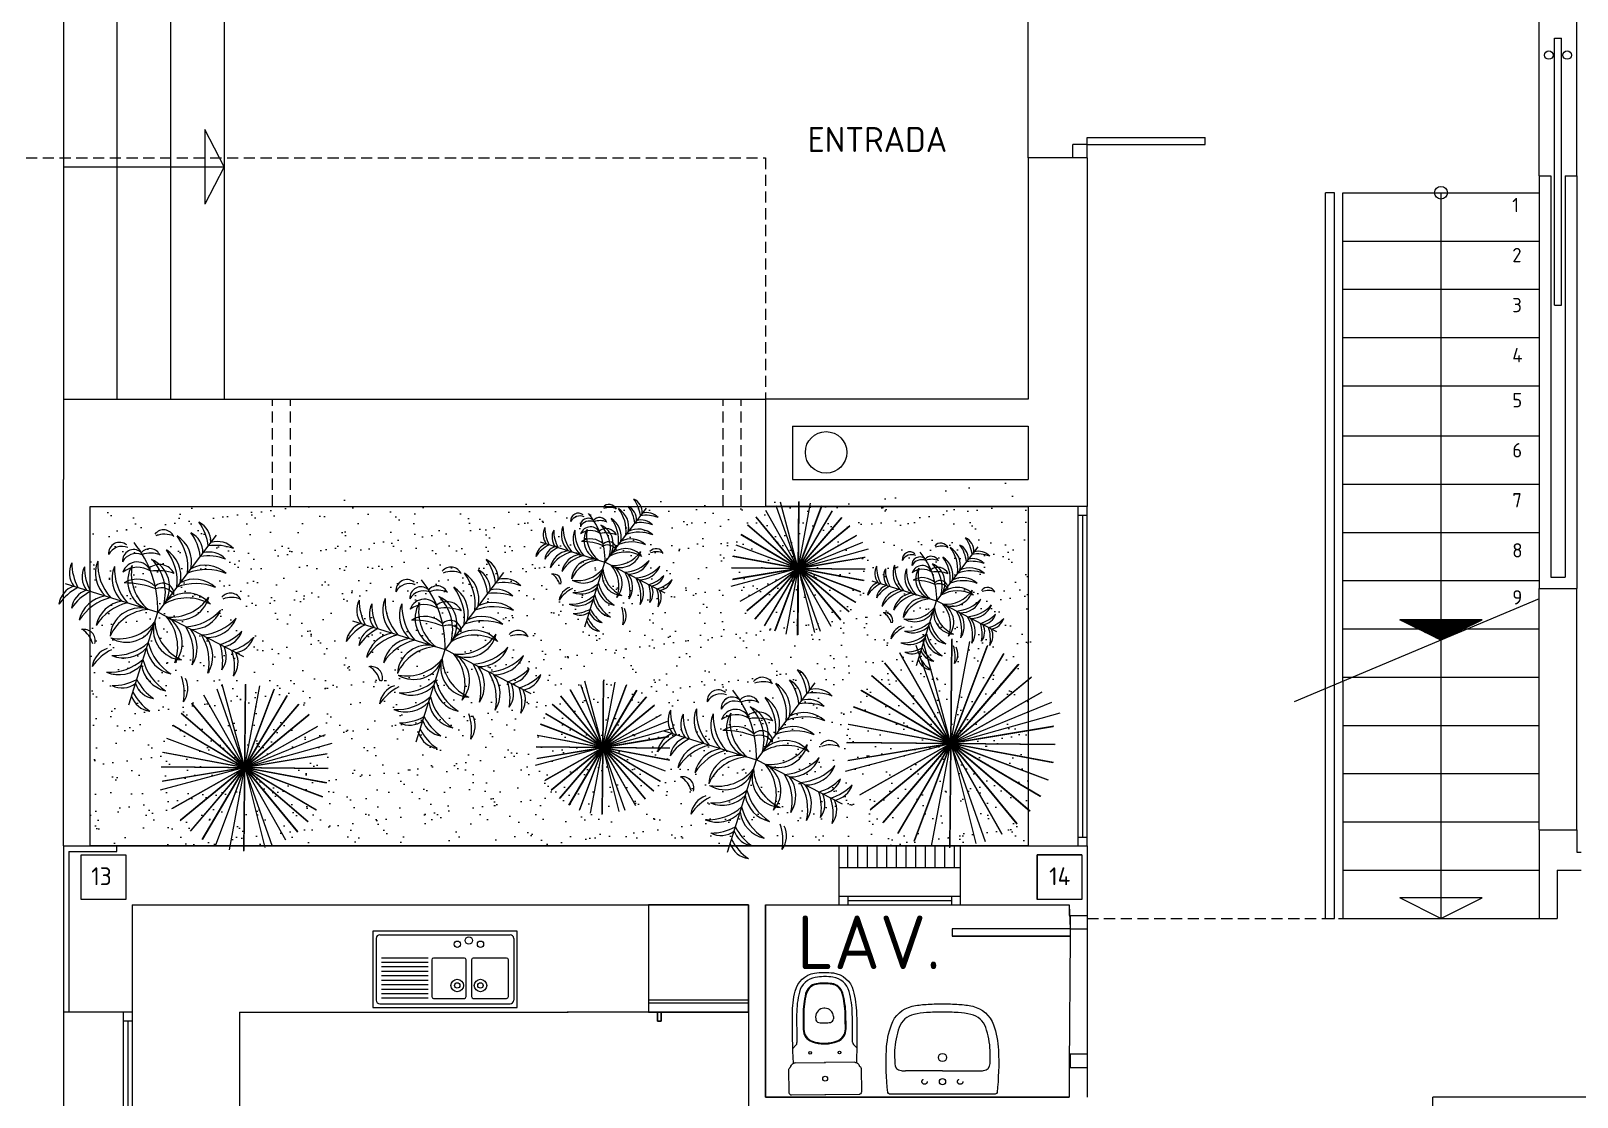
# Model space of a CAD drawing. Extents: x 37594 to 44658, y -15488 to -11373.
# Drawn here: x 42084 to 42949, y -12521 to -11925 of the extents above; entities that cross this region are included whole.
import ezdxf

# ---------------------------------------------------------------- set-up
doc = ezdxf.new("R2010")
doc.units = 0
doc.header["$LTSCALE"] = 25
doc.header["$MEASUREMENT"] = 0
doc.linetypes.add('RAYITAS', pattern=[0.375, 0.25, -0.125])
doc.layers.get('0').update_dxf_attribs({"linetype": 'CONTINUOUS'})
for name, color, linetype in [('CARASFIJAS', 3, 'CONTINUOUS'), ('CARPINTERIA', 5, 'CONTINUOUS'), ('JARDINES', 4, 'CONTINUOUS'), ('MUROS', 1, 'CONTINUOUS'), ('PAVIMENTOS', 4, 'CONTINUOUS'), ('PILARES', 2, 'CONTINUOUS'), ('PLANTA', 7, 'CONTINUOUS'), ('TEXTO', 10, 'CONTINUOUS'), ('TEXTOS', 10, 'CONTINUOUS'), ('TEXTOSPIL', 7, 'CONTINUOUS')]:
    doc.layers.add(name, color=color, linetype=linetype)
doc.styles.add('DIN', font='DIN')
doc.styles.add('FUTURA', font='din.shx', dxfattribs={"height": 30})

# ---------------------------------------------------------------- blocks, each defined once
blk = doc.blocks.new('ARB0051')
for p, q in [((-156.2, 314.5), (155.2, -312.4)), ((156.2, -314.5), (-155.2, 312.4)), ((-140.5, -321.9), (139.6, 319.7)), ((140.5, 321.9), (-139.6, -319.7)), ((99.2, -336.9), (-98.6, 334.6)), ((-82.5, -341.4), (81.9, 339.1)), ((0, 0), (-75.6, 353)), ((-22, -350.5), (21.8, 348.2)), ((22, 350.5), (-21.8, -348.2)), ((-208.5, 282.6), (207.1, -280.7)), ((208.5, -282.6), (-207.1, 280.7)), ((-194.3, -292.6), (193, 290.6)), ((194.3, 292.6), (-193, -290.6)), ((282.6, 208.5), (-280.7, -207.1)), ((-254.4, 242.1), (252.7, -240.5)), ((254.4, -242.1), (-252.7, 240.5)), ((-242.1, -254.4), (240.5, 252.7)), ((242.1, 254.4), (-240.5, -252.7)), ((314.5, 156.2), (-312.4, -155.2)), ((-292.6, 194.3), (290.6, -193)), ((292.6, -194.3), (-290.6, 193)), ((-282.6, -208.5), (280.7, 207.1)), ((-321.9, 140.5), (319.7, -139.6)), ((321.9, -140.5), (-319.7, 139.6)), ((-314.5, -156.2), (312.4, 155.2)), ((0, 0), (346.6, 120.2)), ((-341.4, 82.5), (339.1, -81.9)), ((341.4, -82.5), (-339.1, 81.9)), ((0, 0), (373.2, 83.2)), ((0, 0), (-360, -75.5)), ((-350.5, 22), (348.2, -21.8)), ((-349, -39.2), (346.7, 39)), ((350.5, -22), (-348.2, 21.8)), ((349, 39.2), (-346.7, -39)), ((0, 0), (66.6, -340.1))]:
    blk.add_line(p, q)
blk = doc.blocks.new('DPL0003P')
for p in [(0.2876, 0.3284), (-0.3991, 0.1487), (-0.1434, -0.4082), (0.3812, -0.2207)]:
    blk.add_line(p, (0.0072, -0.0019))
for centre, radius, start, end in [((0.0507, 0.3156), 0.0498, 19.40613, 138.41165), ((0.0245, 0.2683), 0.2251, 3.74041, 33.04348), ((0.1621, 0.3051), 0.1, 355.9541, 59.28845), ((-0.1493, 0.2705), 0.0494, 46.72187, 182.51738), ((-0.1397, 0.2319), 0.0694, 64.84862, 148.31809), ((-0.0884, 0.2349), 0.0494, 46.72187, 182.51738), ((-0.4592, 0.0378), 0.4681, 355.14134, 36.32263), ((-0.0155, 0.2348), 0.0498, 19.40613, 138.41165), ((0.0506, 0.2374), 0.1084, 64.28215, 107.87477), ((0.0325, 0.2214), 0.1385, 344.91303, 55.05784), ((-0.0791, 0.2028), 0.2322, 351.03532, 34.70069), ((0.1238, 0.26), 0.1, 355.9541, 59.28845), ((-0.0138, 0.2232), 0.2251, 3.74041, 33.04348), ((0.271, 0.059), 0.2251, 66.28477, 95.58784), ((0.285, 0.2007), 0.1, 40.0398, 103.37416), ((-0.2782, 0.1898), 0.1, 150.0398, 213.37416), ((-0.1402, 0.2252), 0.2251, 176.28477, 205.58784), ((-0.2227, 0.1693), 0.1, 150.0398, 213.37416), ((-0.0848, 0.2047), 0.2251, 176.28477, 205.58784), ((-0.1242, 0.1804), 0.1385, 154.27041, 224.41522), ((-0.0178, 0.2188), 0.2322, 174.62756, 218.29293), ((-0.0503, 0.153), 0.1385, 154.27041, 224.41522), ((0.0561, 0.1914), 0.2322, 174.62756, 218.29293), ((-0.0771, 0.1619), 0.0664, 18.53854, 158.64039), ((-0.0787, 0.1963), 0.0694, 64.84862, 148.31809), ((0.0157, 0.1376), 0.135, 146.02955, 246.23819), ((0.1023, 0.1653), 0.2043, 166.47634, 227.99766), ((-0.0156, 0.1566), 0.1084, 64.28215, 107.87477), ((0.022, 0.1363), 0.0753, 24.65066, 124.06751), ((-0.0685, 0.1156), 0.135, 323.09006, 63.2987), ((-0.1576, 0.0973), 0.2043, 341.33059, 42.85191), ((-0.1301, 0.1427), 0.2322, 351.03532, 34.70069), ((-0.0186, 0.1613), 0.1385, 344.91303, 55.05784), ((0.2327, 0.0139), 0.2251, 66.28477, 95.58784), ((0.2467, 0.1556), 0.1, 40.0398, 103.37416), ((-0.0788, 0.0961), 0.1083, 53.41776, 123.76117), ((-0.0817, 0.0391), 0.1122, 41.1118, 119.03135), ((0.0066, -0.0321), 0.2166, 67.23999, 95.55829), ((0.2231, -0.0539), 0.2322, 64.62756, 108.29293), ((0.2234, 0.0592), 0.1385, 44.27041, 114.41522), ((-0.3342, 0.0387), 0.1, 105.9541, 169.28845), ((-0.2526, -0.0781), 0.2251, 113.74041, 143.04348), ((-0.2788, 0.0181), 0.1, 105.9541, 169.28845), ((-0.1972, -0.0986), 0.2251, 113.74041, 143.04348), ((-0.2113, -0.0545), 0.1385, 94.91303, 165.05784), ((-0.1556, -0.153), 0.2322, 101.03532, 144.70069), ((-0.1502, -0.2285), 0.366, 65.06487, 87.80316), ((0.0353, 0.0783), 0.0488, 353.88987, 134.79201), ((0.0253, 0.0392), 0.0676, 30.1039, 108.33355), ((0.1354, -0.0576), 0.135, 36.02955, 136.23819), ((0.1721, -0.114), 0.2322, 64.62756, 108.29293), ((0.1724, -0.0008), 0.1385, 44.27041, 114.41522), ((-0.1374, -0.0819), 0.1385, 94.91303, 165.05784), ((-0.0817, -0.1804), 0.2322, 101.03532, 144.70069), ((-0.0773, -0.1132), 0.135, 73.09006, 173.2987), ((-0.0296, -0.1907), 0.2043, 91.33059, 152.85191), ((0.1318, -0.1485), 0.2043, 56.47634, 117.99766), ((0.0763, 0.1777), 0.2043, 261.33059, 322.85191), ((0.1097, 0.0931), 0.135, 243.09006, 343.2987), ((0.3352, 0.0169), 0.0498, 19.40613, 138.41165), ((0.3352, -0.0612), 0.1084, 64.28215, 107.87477), ((-0.3289, -0.1104), 0.0498, 340.9166, 99.92212), ((-0.3971, -0.1487), 0.1084, 11.45348, 55.0461), ((-0.16, 0.0932), 0.2043, 256.47634, 317.99766), ((-0.1323, 0.0066), 0.135, 236.02955, 336.23819), ((0.1186, -0.0864), 0.135, 163.09006, 263.2987), ((0.196, -0.0387), 0.2043, 181.33059, 242.85191), ((-0.1155, -0.15), 0.2043, 336.47634, 37.99766), ((-0.0254, -0.1378), 0.135, 316.02955, 56.23819), ((0.1257, 0.1585), 0.2322, 271.03532, 314.70069), ((0.1635, 0.0518), 0.1385, 264.91303, 335.05784), ((0.1937, 0.1186), 0.2322, 271.03532, 314.70069), ((0.2315, 0.012), 0.1385, 264.91303, 335.05784), ((-0.1861, 0.047), 0.2322, 264.62756, 308.29293), ((0.1857, -0.0908), 0.2322, 191.03532, 234.70069), ((-0.0745, -0.1838), 0.2322, 344.62756, 28.29293), ((0.0369, -0.1644), 0.1385, 324.27041, 34.41522), ((-0.0065, -0.2236), 0.2322, 344.62756, 28.29293), ((0.1049, -0.2042), 0.1385, 324.27041, 34.41522), ((0.2253, 0.0579), 0.2251, 283.74041, 313.04348), ((0.2854, -0.0713), 0.1, 275.9541, 339.28845), ((0.2763, 0.028), 0.2251, 283.74041, 313.04348), ((0.3364, -0.1011), 0.1, 275.9541, 339.28845), ((-0.1997, -0.2477), 0.1, 105.9541, 169.28845), ((-0.1181, -0.3644), 0.2251, 113.74041, 143.04348), ((-0.1477, -0.0594), 0.1385, 244.27041, 314.41522), ((0.0872, -0.1464), 0.1385, 184.91303, 255.05784), ((0.0619, -0.2213), 0.2251, 346.28477, 15.58784), ((0.2039, -0.2104), 0.1, 320.0398, 23.37416), ((0.1129, -0.2511), 0.2251, 346.28477, 15.58784), ((0.2549, -0.2403), 0.1, 320.0398, 23.37416), ((-0.2135, -0.0269), 0.2322, 264.62756, 308.29293), ((-0.1751, -0.1333), 0.1385, 244.27041, 314.41522), ((0.0598, -0.2203), 0.1385, 184.91303, 255.05784), ((0.1583, -0.1647), 0.2322, 191.03532, 234.70069), ((-0.1993, -0.0939), 0.2251, 266.28477, 295.58784), ((-0.164, -0.2318), 0.1, 240.0398, 303.37416), ((-0.0128, -0.2879), 0.1, 195.9541, 259.28845), ((0.1039, -0.2062), 0.2251, 203.74041, 233.04348), ((-0.1179, -0.3552), 0.2251, 346.28477, 15.58784), ((0.0242, -0.3443), 0.1, 320.0398, 23.37416), ((-0.0334, -0.3433), 0.1, 195.9541, 259.28845), ((0.0834, -0.2617), 0.2251, 203.74041, 233.04348)]:
    blk.add_arc(centre, radius, start, end)

msp = doc.modelspace()

# ---------------------------------------------------------------- hatches: boundary and pattern name
at = {"layer": 'JARDINES'}
h = msp.add_hatch(dxfattribs=at)
h.set_pattern_fill('AR-SAND', color=1, scale=10, style=0)
h.set_pattern_definition([(37.5, (9472.418, 2811.002), (-0.6299336, 19.268238), [0, -15.2, 0, -17, 0, -16.25]), (7.5, (9472.418, 2811.002), (17.697767, 28.22146), [0, -8.2, 0, -13.7, 0, -5.25]), (327.5, (9460.118, 2811.002), (31.141419, 0.0565905), [0, -5, 0, -18, 0, -23.5]), (317.5, (9460.118, 2811.002), (30.061266, 8.776756), [0, -2.5, 0, -11.8, 0, -13.5])])
h.paths.add_polyline_path([(42117.3, -12190.68), (42642.3, -12190.68), (42642.3, -12380.68), (42117.3, -12380.68)])
at = {"layer": 'PAVIMENTOS'}
h = msp.add_hatch(dxfattribs=at)
h.set_pattern_fill('AR-SAND', color=256, scale=25, style=0)
h.set_pattern_definition([(37.5, (9472.418, 2811), (-1.574834, 48.170594), [0, -38, 0, -42.5, 0, -40.625]), (7.5, (9472.42, 2811), (44.24442, 70.55365), [0, -20.5, 0, -34.25, 0, -13.125]), (327.5, (9441.668, 2811), (77.853547, 0.141476), [0, -12.5, 0, -45, 0, -58.75]), (317.5, (9441.67, 2811), (75.15317, 21.94189), [0, -6.25, 0, -29.5, 0, -33.75])])
h.paths.add_polyline_path([(42160.3, -12175.68), (42645.3, -12175.68), (42645.3, -12380.68), (42160.3, -12380.68)])
at = {"layer": 'PLANTA'}
h = msp.add_hatch(dxfattribs=at)
h.set_pattern_fill('ANSI31', color=256, angle=1350, style=0)
h.set_pattern_definition([(315, (44504.21313, 5855.37312), (0.08838834765, 0.08838834765), [])])
h.paths.add_polyline_path([(42896.3, -12254.05), (42850.3, -12254.05), (42873.3, -12265.52)])

# ---------------------------------------------------------------- linework, layer by layer
at = {"layer": 'CARASFIJAS'}
for p, q in [((42112.3, -12410.68), (42112.3, -12385.68)), ((42112.3, -12385.68), (42137.3, -12385.68)), ((42672.3, -12385.68), (42647.3, -12385.68)), ((42647.3, -12385.68), (42647.3, -12410.68))]:
    msp.add_line(p, q, dxfattribs=at)
at = {"layer": 'CARPINTERIA'}
for p, q in [((42936.8, -12078.13), (42936.8, -11928.58)), ((42936.8, -11928.58), (42940.8, -11928.58)), ((42940.8, -12078.13), (42940.8, -11928.58)), ((42675.3, -11984.18), (42741.3, -11984.18)), ((42675.3, -11988.18), (42675.3, -11984.18)), ((42741.3, -11988.18), (42741.3, -11984.18)), ((42675.3, -11988.18), (42667.3, -11988.18)), ((42667.3, -11995.68), (42667.3, -11988.18)), ((42675.3, -11988.18), (42741.3, -11988.18)), ((42675.3, -11995.68), (42675.3, -11988.18)), ((42936.8, -12078.13), (42940.8, -12078.13)), ((42670.3, -12380.68), (42670.3, -12190.68)), ((42675.3, -12380.68), (42675.3, -12190.68)), ((42675.3, -12195.68), (42670.3, -12195.68)), ((42672.8, -12375.68), (42672.8, -12195.68)), ((42949.3, -12371.68), (42949.3, -12236.68)), ((42670.3, -12375.68), (42675.3, -12375.68)), ((42536.3, -12408.68), (42604.3, -12408.68)), ((42536.3, -12413.68), (42604.3, -12413.68)), ((42541.3, -12408.68), (42541.3, -12413.68)), ((42541.3, -12411.18), (42599.3, -12411.18)), ((42599.3, -12408.68), (42599.3, -12413.68)), ((42665.8, -12419.55), (42665.8, -12427.05)), ((42675.3, -12419.55), (42675.3, -12427.05)), ((42665.8, -12427.05), (42599.8, -12427.05)), ((42599.8, -12427.05), (42599.8, -12431.05)), ((42665.8, -12431.05), (42599.8, -12431.05)), ((42665.8, -12427.05), (42665.8, -12431.05)), ((42665.8, -12427.05), (42675.3, -12427.05)), ((42135.8, -12473.68), (42135.8, -12730.68)), ((42140.8, -12473.68), (42140.8, -12730.68)), ((42140.8, -12478.68), (42135.8, -12478.68)), ((42138.3, -12478.68), (42138.3, -12725.68)), ((42665.8, -12497.05), (42665.8, -12504.55)), ((42665.8, -12497.05), (42675.3, -12497.05)), ((42675.3, -12497.05), (42675.3, -12504.55))]:
    msp.add_line(p, q, dxfattribs=at)
for centre in [(42933.66, -11938.1), (42943.93, -11938.1)]:
    msp.add_circle(centre, 2.39, dxfattribs=at)
at = {"layer": 'JARDINES'}
msp.add_lwpolyline([(42117.3, -12190.68), (42642.3, -12190.68), (42642.3, -12380.68), (42117.3, -12380.68)], close=True, dxfattribs=at)
at = {"layer": 'MUROS'}
for p, q in [((42675.3, -11995.68), (42642.3, -11995.68)), ((42642.3, -11995.68), (42642.3, -12130.68)), ((42675.3, -11995.68), (42675.3, -12190.68)), ((42928.3, -12005.68), (42934.8, -12005.68)), ((42928.3, -12005.68), (42928.3, -12236.68)), ((42934.8, -12005.68), (42934.8, -12230.18)), ((42942.8, -12005.68), (42949.3, -12005.68)), ((42942.8, -12005.68), (42942.8, -12230.18)), ((42949.3, -12005.68), (42949.3, -12236.68)), ((42642.3, -12130.68), (42495.3, -12130.68)), ((42495.3, -12130.68), (42495.3, -12190.68)), ((42510.3, -12145.68), (42642.3, -12145.68)), ((42510.3, -12145.68), (42510.3, -12175.68)), ((42642.3, -12145.68), (42642.3, -12175.68)), ((42510.3, -12175.68), (42642.3, -12175.68)), ((42675.3, -12190.68), (42495.3, -12190.68)), ((42934.8, -12230.18), (42942.8, -12230.18)), ((42928.3, -12236.68), (42949.3, -12236.68)), ((42928.3, -12371.68), (42949.3, -12371.68)), ((42928.3, -12371.68), (42928.3, -12421.18)), ((42949.3, -12371.68), (42949.3, -12384.18)), ((42102.3, -12380.68), (42102.3, -12473.68)), ((42102.3, -12380.68), (42536.3, -12380.68)), ((42536.3, -12380.68), (42536.3, -12413.68)), ((42604.3, -12380.68), (42604.3, -12413.68)), ((42604.3, -12380.68), (42675.3, -12380.68)), ((42675.3, -12380.68), (42675.3, -12419.55)), ((42949.3, -12384.18), (42951.8, -12384.18)), ((42938.3, -12394.18), (42951.8, -12394.18)), ((42938.3, -12394.18), (42938.3, -12421.18)), ((42140.8, -12413.68), (42140.8, -12473.68)), ((42140.8, -12413.68), (42485.8, -12413.68)), ((42485.8, -12413.68), (42485.8, -12530.68)), ((42495.3, -12413.68), (42536.3, -12413.68)), ((42495.3, -12413.68), (42495.3, -12521.18)), ((42604.3, -12413.68), (42665.3, -12413.68)), ((42665.3, -12413.68), (42665.3, -12419.55)), ((42665.3, -12419.55), (42675.3, -12419.55)), ((42928.3, -12421.18), (42938.3, -12421.18)), ((42140.8, -12473.68), (42102.3, -12473.68)), ((42665.3, -12504.55), (42665.3, -12521.18)), ((42665.3, -12504.55), (42675.3, -12504.55)), ((42675.3, -12504.55), (42675.3, -12521.18)), ((42495.3, -12521.18), (42665.3, -12521.18)), ((42868.82, -12530.68), (42868.82, -12521.18)), ((43044.3, -12521.18), (42868.82, -12521.18))]:
    msp.add_line(p, q, dxfattribs=at)
at = {"layer": 'PAVIMENTOS'}
msp.add_lwpolyline([(42495.3, -12413.68), (42665.3, -12413.68), (42665.8, -12427.05), (42599.8, -12427.05), (42599.8, -12431.05), (42665.8, -12431.05), (42665.3, -12504.55), (42665.3, -12521.18), (42495.3, -12521.18)], close=True, dxfattribs=at)
at = {"layer": 'PILARES'}
for points in [[(42112.3, -12385.68), (42137.3, -12385.68), (42137.3, -12410.68), (42112.3, -12410.68)], [(42647.3, -12385.68), (42672.3, -12385.68), (42672.3, -12410.68), (42647.3, -12410.68)]]:
    msp.add_lwpolyline(points, close=True, dxfattribs=at)
at = {"layer": 'PLANTA'}
for p, q in [((42102.3, -11870.68), (42102.3, -12175.68)), ((42132.3, -11870.68), (42132.3, -12130.68)), ((42162.3, -11870.68), (42162.3, -12130.68)), ((42192.3, -11870.68), (42192.3, -12130.68)), ((42642.3, -11995.68), (42642.3, -11870.68)), ((42928.3, -12005.68), (42928.3, -11867.18)), ((42949.3, -12005.68), (42949.3, -11867.18)), ((42181.53, -11979.84), (42181.53, -12021.51)), ((42192.3, -12000.68), (42181.53, -11979.84)), ((42102.3, -12000.68), (42192.3, -12000.68)), ((42192.3, -12000.68), (42181.53, -12021.51)), ((42808.72, -12421.18), (42808.72, -12015.18)), ((42813.72, -12015.18), (42808.72, -12015.18)), ((42813.72, -12421.18), (42813.72, -12015.18)), ((42818.3, -12288.63), (42818.3, -12015.18)), ((42818.3, -12015.18), (42928.3, -12015.18)), ((42873.3, -12015.18), (42873.3, -12265.52)), ((42818.3, -12042.18), (42928.3, -12042.18)), ((42818.3, -12069.18), (42928.3, -12069.18)), ((42818.3, -12096.18), (42928.3, -12096.18)), ((42102.3, -12130.68), (42495.3, -12130.68)), ((42818.3, -12123.18), (42928.3, -12123.18)), ((42818.3, -12151.18), (42928.3, -12151.18)), ((42102.3, -12380.68), (42102.3, -12175.68)), ((42818.3, -12178.18), (42928.3, -12178.18)), ((42117.3, -12190.68), (42495.3, -12190.68)), ((42117.3, -12380.68), (42117.3, -12190.68)), ((42642.3, -12190.68), (42642.3, -12380.68)), ((42873.3, -12184.83), (42873.3, -12421.18)), ((42818.3, -12205.18), (42928.3, -12205.18)), ((42818.3, -12232.18), (42928.3, -12232.18)), ((42928.3, -12242.41), (42791.1, -12300.06)), ((42928.3, -12371.68), (42928.3, -12236.68)), ((42818.3, -12259.18), (42928.3, -12259.18)), ((42896.3, -12254.05), (42850.3, -12254.05)), ((42873.3, -12265.52), (42850.3, -12254.05)), ((42873.3, -12265.52), (42896.3, -12254.05)), ((42818.3, -12286.18), (42928.3, -12286.18)), ((42818.3, -12288.63), (42818.3, -12421.18)), ((42818.3, -12313.18), (42928.3, -12313.18)), ((42818.3, -12340.18), (42928.3, -12340.18)), ((42818.3, -12367.18), (42928.3, -12367.18)), ((42132.3, -12383.68), (42132.3, -12380.68)), ((42536.3, -12380.68), (42604.3, -12380.68)), ((42541.24, -12380.68), (42541.24, -12392.68)), ((42546.66, -12380.68), (42546.66, -12392.68)), ((42552.08, -12380.68), (42552.08, -12392.68)), ((42557.5, -12380.68), (42557.5, -12392.68)), ((42562.92, -12380.68), (42562.92, -12392.68)), ((42568.35, -12380.68), (42568.35, -12392.68)), ((42573.77, -12380.68), (42573.77, -12392.68)), ((42579.19, -12380.68), (42579.19, -12392.68)), ((42584.61, -12380.68), (42584.61, -12392.68)), ((42590.03, -12380.68), (42590.03, -12392.68)), ((42595.45, -12380.68), (42595.45, -12392.68)), ((42600.88, -12380.68), (42600.88, -12392.68)), ((42105.3, -12383.68), (42132.3, -12383.68)), ((42105.3, -12383.68), (42105.3, -12473.68)), ((42536.3, -12392.68), (42604.3, -12392.68)), ((42818.3, -12394.18), (42928.3, -12394.18)), ((42429.8, -12413.68), (42429.8, -12473.68)), ((42429.8, -12413.68), (42485.8, -12413.68)), ((42485.8, -12413.68), (42429.8, -12413.68)), ((42485.8, -12413.68), (42485.8, -12473.68)), ((42485.8, -12473.68), (42485.8, -12413.68)), ((42873.3, -12421.18), (42850.3, -12409.7)), ((42896.3, -12409.7), (42850.3, -12409.7)), ((42873.3, -12421.18), (42896.3, -12409.7)), ((42808.72, -12421.18), (42813.72, -12421.18)), ((42818.3, -12421.18), (42928.3, -12421.18)), ((42356.34, -12428.38), (42275.41, -12428.38)), ((42275.41, -12428.38), (42275.41, -12470.97)), ((42277.41, -12432.38), (42277.41, -12466.97)), ((42279.41, -12430.38), (42352.34, -12430.38)), ((42354.34, -12432.38), (42354.34, -12466.97)), ((42356.34, -12470.97), (42356.34, -12428.38)), ((42675.3, -12427.05), (42675.3, -12497.05)), ((42306.47, -12443.38), (42280.41, -12443.38)), ((42306.47, -12445.88), (42280.41, -12445.88)), ((42306.47, -12448.38), (42280.41, -12448.38)), ((42306.47, -12450.88), (42280.41, -12450.88)), ((42308.47, -12444.38), (42308.47, -12464.97)), ((42326.74, -12443.38), (42309.47, -12443.38)), ((42327.74, -12464.97), (42327.74, -12444.38)), ((42330.74, -12444.38), (42330.74, -12464.97)), ((42350.34, -12443.38), (42331.74, -12443.38)), ((42351.34, -12464.97), (42351.34, -12444.38)), ((42306.47, -12453.38), (42280.41, -12453.38)), ((42306.47, -12455.88), (42280.41, -12455.88)), ((42306.47, -12458.38), (42280.41, -12458.38)), ((42279.41, -12468.97), (42352.34, -12468.97)), ((42306.47, -12460.92), (42280.41, -12460.92)), ((42306.47, -12460.97), (42280.41, -12460.97)), ((42306.47, -12463.42), (42280.41, -12463.42)), ((42306.47, -12465.92), (42280.41, -12465.92)), ((42309.47, -12465.97), (42326.74, -12465.97)), ((42331.74, -12465.97), (42350.34, -12465.97)), ((42429.8, -12466.68), (42485.8, -12466.68)), ((42485.8, -12468.68), (42429.8, -12468.68)), ((42102.3, -12473.68), (42102.3, -12730.68)), ((42200.8, -12473.68), (42384.91, -12473.68)), ((42200.8, -12473.68), (42200.8, -12730.68)), ((42275.41, -12470.97), (42356.34, -12470.97)), ((42485.8, -12473.68), (42384.3, -12473.68)), ((42429.8, -12473.68), (42485.8, -12473.68)), ((42434.8, -12473.68), (42429.8, -12473.68)), ((42434.8, -12478.68), (42434.8, -12473.68)), ((42434.8, -12473.68), (42434.8, -12478.68)), ((42485.8, -12473.68), (42436.8, -12473.68)), ((42436.8, -12473.68), (42436.8, -12478.68)), ((42436.8, -12478.68), (42436.8, -12473.68)), ((42523.33, -12476.24), (42523.34, -12477.51)), ((42533.23, -12476.14), (42533.24, -12477.41)), ((42436.8, -12478.68), (42434.8, -12478.68)), ((42434.8, -12478.68), (42436.8, -12478.68)), ((42512.31, -12492.16), (42510.58, -12493.94)), ((42544.58, -12491.82), (42546.36, -12493.55)), ((42511.91, -12502.07), (42528.3, -12501.89)), ((42528.55, -12501.89), (42528.3, -12501.89)), ((42528.55, -12501.89), (42528.8, -12501.89)), ((42545.2, -12501.71), (42528.8, -12501.89)), ((42594.3, -12506.52), (42573.65, -12506.51)), ((42594.3, -12506.52), (42614.9, -12506.52))]:
    msp.add_line(p, q, dxfattribs=at)
at = {"layer": 'PLANTA', "linetype": 'RAYITAS'}
for p, q in [((41603.3, -11995.68), (42495.3, -11995.68)), ((42495.3, -11995.68), (42495.3, -12130.68)), ((42219.35, -12190.68), (42219.35, -12130.68)), ((42219.35, -12190.68), (42219.35, -12130.68)), ((42229.35, -12190.68), (42229.35, -12130.68)), ((42229.35, -12190.68), (42229.35, -12130.68)), ((42471.59, -12190.68), (42471.59, -12130.68)), ((42471.59, -12190.68), (42471.59, -12130.68)), ((42481.59, -12190.68), (42481.59, -12130.68)), ((42481.59, -12190.68), (42481.59, -12130.68)), ((42675.3, -12421.18), (42818.3, -12421.18))]:
    msp.add_line(p, q, dxfattribs=at)
at = {"layer": 'PLANTA'}
for points in [[(42546.25, -12474.59, -0.012417), (42546.2, -12501.91, -0.223559), (42547.62, -12503.49, 0.171147), (42548.02, -12504.02, -0.244989), (42548.85, -12505.57), (42548.98, -12517.85, -0.272552), (42547.97, -12519.61, -0.108584), (42547.63, -12519.69), (42529, -12519.89), (42528.75, -12519.89), (42528.5, -12519.89), (42509.86, -12520.09, -0.108584), (42509.53, -12520.02, -0.272552), (42508.48, -12518.28), (42508.35, -12506.01, -0.244989), (42509.14, -12504.44, 0.171147), (42509.52, -12503.9, -0.223559), (42510.92, -12502.28, -0.012417), (42510.28, -12474.98, -0.060418), (42511.9, -12461.83, -0.299274), (42522.71, -12451.84, -0.038487), (42527.76, -12451.4, -0.001894), (42528.01, -12451.39, -0.001894), (42528.26, -12451.39, -0.038487), (42533.32, -12451.73, -0.299274), (42544.35, -12461.49, -0.060418)], [(42564.69, -12519.51, -0.381994), (42563.7, -12518.62, -0.039582), (42562.94, -12494.92, -0.072767), (42565.71, -12480.71, -0.259094), (42577.33, -12470.4, -0.039532), (42585.15, -12469.29, -0.015281), (42594.31, -12469.02, -0.015381), (42603.41, -12469.3, -0.039532), (42611.23, -12470.4, -0.259094), (42622.84, -12480.72, -0.072767), (42625.61, -12494.93, -0.039582), (42624.84, -12518.63, -0.381994), (42623.85, -12519.52), (42594.3, -12519.52)]]:
    msp.add_lwpolyline(points, format="xyb", close=True, dxfattribs=at)
for points in [[(42511.91, -12502.07, 0.102359), (42510.92, -12502.28, -0.171147)], [(42545.2, -12501.71, -0.102359), (42546.2, -12501.91, 0.171147)]]:
    msp.add_lwpolyline(points, format="xyb", dxfattribs=at)
for centre, radius in [((42873.3, -12015.18), 3.56), ((42529.18, -12160.44), 11.61), ((42322.74, -12435.64), 1.75), ((42329.24, -12433.57), 2), ((42335.74, -12435.64), 1.75), ((42322.74, -12458.72), 3.5), ((42322.74, -12458.72), 1.5), ((42335.74, -12458.72), 3.5), ((42335.74, -12458.72), 1.5), ((42520.25, -12496.38), 0.75), ((42536.74, -12496.2), 0.75), ((42594.3, -12499.02), 2.3), ((42528.65, -12510.87), 1.35), ((42528.65, -12510.87), 1.35), ((42594.3, -12512.52), 1.75)]:
    msp.add_circle(centre, radius, dxfattribs=at)
at = {"layer": 'PLANTA', "linetype": 'RAYITAS'}
for centre in [(42584.3, -12512.51), (42604.24, -12512.52)]:
    msp.add_circle(centre, 1.5, dxfattribs=at)
at = {"layer": 'PLANTA'}
for centre, radius, start, end in [((42279.41, -12432.38), 2, 90, 180), ((42352.34, -12432.38), 2, 0, 90), ((42309.47, -12444.38), 1, 90, 180), ((42326.74, -12444.38), 1, 0, 90), ((42331.74, -12444.38), 1, 90, 180), ((42350.34, -12444.38), 1, 0, 90), ((42524.91, -12465.06), 11, 99.43066, 166.07499), ((42524.91, -12465.06), 7.4, 99.43066, 166.07499), ((42524.91, -12465.06), 7, 99.43066, 166.07499), ((42528.12, -12484.39), 30.6, 90.61448, 99.43066), ((42528.12, -12484.39), 27, 90.61448, 99.43066), ((42528.12, -12484.39), 26.6, 90.61448, 99.43066), ((42528.12, -12484.39), 30.6, 90.14637, 90.61448), ((42528.12, -12484.39), 27, 90.08395, 90.61448), ((42528.12, -12484.39), 26.6, 90.07597, 90.61448), ((42528.62, -12484.39), 30.6, 90.61448, 91.08258), ((42528.62, -12484.39), 27, 90.61448, 91.145), ((42528.62, -12484.39), 26.6, 90.61448, 91.15298), ((42528.62, -12484.39), 30.6, 81.79829, 90.61448), ((42528.62, -12484.39), 27, 81.79829, 90.61448), ((42528.62, -12484.39), 26.6, 81.79829, 90.61448), ((42531.41, -12464.99), 7, 15.15396, 81.79829), ((42531.41, -12464.99), 7.4, 15.15396, 81.79829), ((42531.41, -12464.99), 11, 15.15396, 81.79829), ((42279.41, -12466.97), 2, 180, 270), ((42309.47, -12464.97), 1, 180, 270), ((42326.74, -12464.97), 1, 270, 0), ((42331.74, -12464.97), 1, 180, 270), ((42350.34, -12464.97), 1, 270, 0), ((42352.34, -12466.97), 2, 270, 0), ((42565.28, -12475.07), 52.6, 166.07498, 179.90502), ((42565.28, -12475.07), 49, 166.07498, 179.90502), ((42565.28, -12475.07), 48.6, 166.07498, 179.90502), ((42491.26, -12475.86), 48.6, 1.32393, 15.15397), ((42491.26, -12475.86), 49, 1.32393, 15.15397), ((42491.26, -12475.86), 52.6, 1.32393, 15.15397), ((43060.28, -12475.89), 547.6, 179.90502, 181.55084), ((43060.28, -12475.89), 544, 179.90502, 180.77927), ((43060.28, -12475.89), 543.6, 179.90502, 180.77927), ((42528.03, -12476.19), 4.7, 90.61448, 180.61448), ((42525.34, -12477.49), 2, 180.61448, 260.89933), ((42528.03, -12476.19), 4.7, 87.56539, 90.61448), ((42528.53, -12476.19), 4.7, 90.61448, 93.66356), ((42528.53, -12476.19), 4.7, 0.61447, 90.61448), ((42531.24, -12477.43), 2, 280.32963, 0.61448), ((41996.39, -12487.3), 543.6, 0.44968, 1.32393), ((41996.39, -12487.3), 544, 0.44968, 1.32393), ((41996.39, -12487.3), 547.6, 359.67811, 1.32393), ((42580.81, -12486.01), 11.4, 102.55197, 160.65422), ((42588.19, -12519.2), 45.4, 93.49662, 102.55197), ((42594.29, -12619.02), 145.4, 89.99484, 93.49662), ((42594.29, -12617.06), 143.44, 86.46926, 89.99484), ((42600.35, -12519.2), 45.4, 77.43771, 86.49306), ((42607.75, -12486.02), 11.4, 19.33546, 77.43771), ((42523.83, -12483.19), 7.5, 180.77927, 250.63049), ((42523.83, -12483.19), 7.1, 180.77927, 250.63049), ((42527.87, -12461.69), 18, 260.89933, 270.61448), ((42527.87, -12461.69), 18, 270.61448, 271.41028), ((42528.37, -12461.69), 18, 269.81868, 270.61448), ((42528.37, -12461.69), 18, 270.61448, 280.32963), ((42532.88, -12483.09), 7.1, 290.59846, 0.44968), ((42532.88, -12483.09), 7.5, 290.59846, 0.44968), ((42612.89, -12497.28), 45.4, 160.65422, 177.30181), ((42575.66, -12497.27), 45.4, 2.68788, 19.33546), ((42510.88, -12490.76), 2, 315.61448, 1.55084), ((42527.98, -12471.39), 20, 250.63049, 270.61448), ((42527.98, -12471.39), 19.6, 250.63049, 270.61448), ((42527.98, -12471.39), 19.6, 270.61448, 271.34531), ((42527.98, -12471.39), 20, 270.61448, 271.33069), ((42528.48, -12471.39), 19.6, 269.88364, 270.61448), ((42528.48, -12471.39), 20, 269.89826, 270.61448), ((42528.48, -12471.39), 19.6, 270.61448, 290.59846), ((42528.48, -12471.39), 20, 270.61448, 290.59846), ((42545.98, -12490.39), 2, 179.67811, 225.61448), ((42712.92, -12497.43), 145.4, 179.09684, 181.97147), ((42475.63, -12497.41), 145.4, 358.01822, 0.89284), ((42571.6, -12502.41), 4, 180.29538, 264.40112), ((42616.94, -12502.42), 4, 275.58856, 359.6943), ((42573.65, -12481.51), 25, 264.40112, 269.99484), ((42614.9, -12481.52), 25, 269.99484, 275.58856)]:
    msp.add_arc(centre, radius, start, end, dxfattribs=at)

# ---------------------------------------------------------------- block references
at = {"layer": 'JARDINES', "rotation": 3.029309948155124}
for name, p, xscale, yscale, zscale in [('DPL0003P', (42404.79, -12221.71), 87.5, 87.5, 87.5), ('ARB0051', (42513.63, -12225.35), 0.106496, 0.106496, 0.106496), ('DPL0003P', (42154.18, -12249.74), 125, 125, 125), ('DPL0003P', (42590.41, -12243.37), 87.5, 87.5, 87.5), ('DPL0003P', (42314.99, -12270.57), 125, 125, 125), ('ARB0051', (42598.96, -12323.28), 0.1664, 0.1664, 0.1664), ('ARB0051', (42203.78, -12336.79), 0.13312, 0.13312, 0.13312), ('ARB0051', (42404.26, -12325.61), 0.106496, 0.106496, 0.106496), ('DPL0003P', (42489.23, -12332.25), 125, 125, 125)]:
    msp.add_blockref(name, p, dxfattribs=dict(at, xscale=xscale, yscale=yscale, zscale=zscale))

# ---------------------------------------------------------------- texts
at = {"layer": 'PLANTA', "style": 'DIN'}
for s, p in [('1', (42913.2, -12026.03)), ('2', (42913.2, -12054.03)), ('3', (42913.2, -12082.03)), ('4', (42913.2, -12110.03)), ('5', (42913.2, -12135.24)), ('6', (42913.2, -12163.24)), ('7', (42913.2, -12191.24)), ('8', (42913.2, -12219.24)), ('9', (42913.2, -12245.56))]:
    msp.add_text(s, height=8, dxfattribs=at).set_placement(p)
at = {"layer": 'TEXTO', "color": 0, "style": 'FUTURA'}
msp.add_text('LAV.', height=30, dxfattribs=at).set_placement((42512.95, -12449.56))
at = {"layer": 'TEXTOS', "style": 'DIN'}
msp.add_text('ENTRADA', height=14, dxfattribs=at).set_placement((42518.84, -11992.35))
at = {"layer": 'TEXTOSPIL', "style": 'DIN'}
for s, p in [('13', (42117.89, -12402.62)), ('14', (42653.98, -12402.62))]:
    msp.add_text(s, height=10, dxfattribs=at).set_placement(p)

doc.saveas('drawing.dxf')
